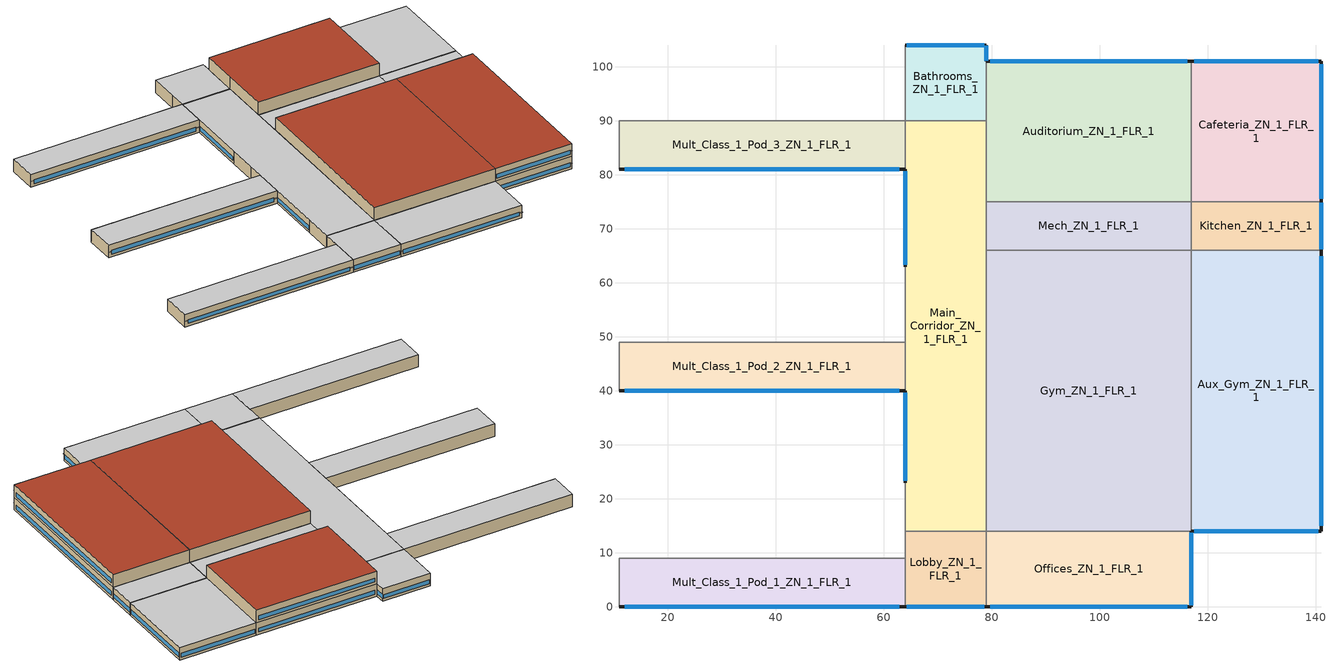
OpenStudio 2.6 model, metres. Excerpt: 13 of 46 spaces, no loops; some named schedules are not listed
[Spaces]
Kitchen_ZN_1_FLR_1
 floor ground: 141,75 141,66 117,66 117,75 z0
 wall outside (BTAP-Ext-Wall-Mass:U-0.21-:{ "cond"=>0.215}): 141,66 141,75 z0:4
 wall to Cafeteria_ZN_1_FLR_1: 141,75 117,75 z0:4
 wall to Aux_Gym_ZN_1_FLR_1: 117,66 141,66 z0:4
 wall to Mech_ZN_1_FLR_1: 117,75 117,66 z0:4
 window: 141,66.2 141,74.8 z0.79:2.04
 ceiling to LIBRARY_MEDIA_CENTER_ZN_1_FLR_2: 141,66 141,75 117,75 117,66 z4
Gym_ZN_1_FLR_1
 floor ground: 117,66 117,14 79,14 79,66 z0
 wall to Aux_Gym_ZN_1_FLR_1: 117,14 117,66 z4:8; 117,14 117,66 z0:4
 wall to Main_Corridor_ZN_1_FLR_1: 79,66 79,14 z0:4
 wall to Offices_ZN_1_FLR_1: 79,14 117,14 z0:4
 wall to Offices_ZN_1_FLR_2: 79,14 117,14 z4:8
 wall to Mech_ZN_1_FLR_2: 117,66 79,66 z4:8
 wall to Mech_ZN_1_FLR_1: 117,66 79,66 z0:4
 wall to Main_Corridor_ZN_1_FLR_2: 79,66 79,14 z4:8
 roof outside (BTAP-Ext-Roof-Metal:U-0.138-:{ "cond"=>0.121}): 117,14 117,66 79,66 79,14 z8
Offices_ZN_1_FLR_1
 floor ground: 117,14 117,0 79,0 79,14 z0
 wall outside (BTAP-Ext-Wall-Mass:U-0.21-:{ "cond"=>0.215}): 79,0 117,0 117,14 z0:4
 wall to Lobby_ZN_1_FLR_1: 79,14 79,0 z0:4
 window: 79.77,0 116.23,0 / 117,0.3 117,13.7 z0.79:2.04
 ceiling to Offices_ZN_1_FLR_2: 117,0 117,14 79,14 79,0 z4
Auditorium_ZN_1_FLR_1
 floor ground: 117,101 117,75 79,75 79,101 z0
 wall outside (BTAP-Ext-Wall-Mass:U-0.21-:{ "cond"=>0.215}): 117,101 79,101 z4:8; 117,101 79,101 z0:4
 wall to LIBRARY_MEDIA_CENTER_ZN_1_FLR_2: 117,75 117,101 z4:8
 wall to Main_Corridor_ZN_1_FLR_1: 79,90 79,75 z0:4
 wall to Cafeteria_ZN_1_FLR_1: 117,75 117,101 z0:4
 wall to Bathrooms_ZN_1_FLR_2: 79,101 79,90 z4:8
 wall to Bathrooms_ZN_1_FLR_1: 79,101 79,90 z0:4
 wall to Main_Corridor_ZN_1_FLR_2: 79,90 79,75 z4:8
 wall to Mech_ZN_1_FLR_2: 79,75 117,75 z4:8
 wall to Mech_ZN_1_FLR_1: 79,75 117,75 z0:4
 window: 116.23,101 79.77,101 z0.79:2.04; 116.23,101 79.77,101 z4.79:6.04
 roof outside (BTAP-Ext-Roof-Metal:U-0.138-:{ "cond"=>0.121}): 117,75 117,101 79,101 79,75 z8
Aux_Gym_ZN_1_FLR_1
 floor ground: 141,66 141,14 117,14 117,66 z0
 wall outside (BTAP-Ext-Wall-Mass:U-0.21-:{ "cond"=>0.215}): 117,14 141,14 141,66 z0:4; 117,14 141,14 141,66 z4:8
 wall to LIBRARY_MEDIA_CENTER_ZN_1_FLR_2: 141,66 117,66 z4:8
 window: 117.5,14 140.5,14 / 141,15.04 141,64.96 z0.79:2.04; 117.5,14 140.5,14 / 141,15.04 141,64.96 z4.79:6.04
 roof outside (BTAP-Ext-Roof-Metal:U-0.138-:{ "cond"=>0.121}): 141,14 141,66 117,66 117,14 z8
Cafeteria_ZN_1_FLR_1
 floor ground: 141,101 141,75 117,75 117,101 z0
 wall outside (BTAP-Ext-Wall-Mass:U-0.21-:{ "cond"=>0.215}): 141,75 141,101 117,101 z0:4
 window: 141,75.53 141,100.47 / 140.5,101 117.5,101 z0.79:2.04
 ceiling to LIBRARY_MEDIA_CENTER_ZN_1_FLR_2: 141,75 141,101 117,101 117,75 z4
Mult_Class_1_Pod_1_ZN_1_FLR_1
 floor ground: 64,9 64,0 11,0 11,9 z0
 wall outside (BTAP-Ext-Wall-Mass:U-0.21-:{ "cond"=>0.215}): 11,0 64,0 z0:4
 wall to Lobby_ZN_1_FLR_1: 64,0 64,9 z0:4
 wall to Corner_Class_1_Pod_1_ZN_1_FLR_1: 11,9 11,0 z0:4
 wall to Corridor_Pod_1_ZN_1_FLR_1: 64,9 11,9 z0:4
 window: 12.06,0 62.94,0 z0.79:2.04
 ceiling to Mult_Class_1_Pod_1_ZN_1_FLR_2: 64,0 64,9 11,9 11,0 z4
Main_Corridor_ZN_1_FLR_1
 floor ground: 79,90 79,14 64,14 64,90 z0
 wall outside (BTAP-Ext-Wall-Mass:U-0.21-:{ "cond"=>0.215}): 64,81 64,63 / 64,40 64,23 z0:4
 wall to Mult_Class_2_Pod_1_ZN_1_FLR_1: 64,23 64,14 z0:4
 wall to Mult_Class_2_Pod_2_ZN_1_FLR_1: 64,63 64,54 z0:4
 wall to Lobby_ZN_1_FLR_1: 64,14 79,14 z0:4
 wall to Mult_Class_1_Pod_3_ZN_1_FLR_1: 64,90 64,81 z0:4
 wall to Mech_ZN_1_FLR_1: 79,66 79,75 z0:4
 wall to Mult_Class_1_Pod_2_ZN_1_FLR_1: 64,49 64,40 z0:4
 wall to Corridor_Pod_2_ZN_1_FLR_1: 64,54 64,49 z0:4
 wall to Bathrooms_ZN_1_FLR_1: 79,90 64,90 z0:4
 window: 64,39.64 64,23.36 / 64,80.62 64,63.38 z0.79:2.04
 ceiling to Main_Corridor_ZN_1_FLR_2: 79,14 79,90 64,90 64,14 z4
Bathrooms_ZN_1_FLR_1
 floor ground: 79,104 79,90 64,90 64,104 z0
 wall outside (BTAP-Ext-Wall-Mass:U-0.21-:{ "cond"=>0.215}): 79,101 79,104 64,104 z0:4
 wall to Corridor_Pod_3_ZN_1_FLR_1: 64,95 64,90 z0:4
 wall to Mult_Class_2_Pod_3_ZN_1_FLR_1: 64,104 64,95 z0:4
 window: 79,101.08 79,103.92 z0.79:2.06; 78.68,104 64.32,104 z0.79:2.04
 ceiling to Bathrooms_ZN_1_FLR_2: 79,90 79,104 64,104 64,90 z4
Mult_Class_1_Pod_3_ZN_1_FLR_1
 floor ground: 64,90 64,81 11,81 11,90 z0
 wall outside (BTAP-Ext-Wall-Mass:U-0.21-:{ "cond"=>0.215}): 11,81 64,81 z0:4
 wall to Corridor_Pod_3_ZN_1_FLR_1: 64,90 11,90 z0:4
 wall to Corner_Class_1_Pod_3_ZN_1_FLR_1: 11,90 11,81 z0:4
 window: 12.06,81 62.94,81 z0.79:2.04
 ceiling to Mult_Class_1_Pod_3_ZN_1_FLR_2: 64,81 64,90 11,90 11,81 z4
Lobby_ZN_1_FLR_1
 floor ground: 79,14 79,0 64,0 64,14 z0
 wall outside (BTAP-Ext-Wall-Mass:U-0.21-:{ "cond"=>0.215}): 64,0 79,0 z0:4
 wall to Corridor_Pod_1_ZN_1_FLR_1: 64,14 64,9 z0:4
 window: 64.32,0 78.68,0 z0.79:2.04
 ceiling to Lobby_ZN_1_FLR_2: 79,0 79,14 64,14 64,0 z4
Mech_ZN_1_FLR_1
 floor ground: 117,75 117,66 79,66 79,75 z0
 ceiling to Mech_ZN_1_FLR_2: 117,66 117,75 79,75 79,66 z4
Mult_Class_1_Pod_2_ZN_1_FLR_1
 floor ground: 64,49 64,40 11,40 11,49 z0
 wall outside (BTAP-Ext-Wall-Mass:U-0.21-:{ "cond"=>0.215}): 11,40 64,40 z0:4
 wall to Corner_Class_1_Pod_2_ZN_1_FLR_1: 11,49 11,40 z0:4
 wall to Corridor_Pod_2_ZN_1_FLR_1: 64,49 11,49 z0:4
 window: 12.06,40 62.94,40 z0.79:2.04
 ceiling to Mult_Class_1_Pod_2_ZN_1_FLR_2: 64,40 64,49 11,49 11,40 z4
shading: 63.97,81 11.03,81 11.03,80.54 63.97,80.54 z2.06; 63.97,40 11.03,40 11.03,39.54 63.97,39.54 z2.06; 140.97,14 117.03,14 117.03,13.54 140.97,13.54 z6.06; 63.97,0 11.03,0 11.03,-0.46 63.97,-0.46 z2.06; 140.97,14 117.03,14 117.03,13.54 140.97,13.54 z2.06; 116.97,0 79.03,0 79.03,-0.46 116.97,-0.46 z2.06; 78.97,0 64.03,0 64.03,-0.46 78.97,-0.46 z2.07
[Material:NoMass] Roughness=Smooth; Thermal Absorptance=0.9; Solar Absorptance=0.7
Name | Thermal Resistance {m2-K/W} | Visible Absorptance
Typical Carpet Pad | 0.21648 | 0.8
Typical Insulation 1 | 5.91238 | 0.7
Typical Insulation 2 | 4.49096 | 0.7
Typical Insulation 3 | 7.24636 | 0.7
Typical Carpet Pad 2 | 1.25503 | 0.8
Typical Carpet Pad 3 | 3.45515 | 0.8
Typical Insulation 4 | 0.526298 | 0.7
Typical Insulation 5 | 0.526316 | 0.7
Typical Insulation 6 R-24.87 | 4.38022 | 0.7
Typical Insulation 6 R-46.93 | 8.26445 | 0.7
[Material]
Name | Roughness | Thickness {m} | Conductivity {W/m-K} | Density {kg/m3} | Specific Heat {J/kg-K} | Thermal Absorptance | Solar Absorptance | Visible Absorptance
100mm Normalweight concrete floor | MediumSmooth | 0.1016 | 2.31 | 2322 | 832
G01 13mm gypsum board | Smooth | 0.0127 | 0.16 | 800 | 1090 | 0.9 | 0.7 | 0.5
G05 25mm wood | MediumSmooth | 0.0254 | 0.15 | 608 | 1630 | 0.9 | 0.5 | 0.5
4 in. Normalweight Concrete Floor | MediumRough | 0.1016 | 2.31 | 2322 | 832 | 0.9 | 0.7 | 0.7
1IN Stucco; 1IN Stucco 1 | Smooth | 0.0253 | 0.6918 | 1858 | 837 | 0.9 | 0.7 | 0.92
8IN CONCRETE HW RefBldg; 8IN CONCRETE HW RefBldg 1 | Rough | 0.2032 | 1.311 | 2240 | 836.8 | 0.9 | 0.7 | 0.7
1/2IN Gypsum; 1/2IN Gypsum 1 | Smooth | 0.0127 | 0.16 | 784.9 | 830 | 0.9 | 0.4 | 0.4
Metal Roof Surface; F08 Metal surface; Metal Roof Surface 1 | Smooth | 0.0008 | 45.28 | 7824 | 500 | 0.9 | 0.7 | 0.7
6 in. Normalweight Concrete Floor | MediumRough | 0.1524 | 2.31 | 2322 | 832 | 0.9 | 0.7 | 0.7
[Construction]
BTAP-Int-Floor: 100mm Normalweight concrete floor, Typical Carpet Pad
BTAP-Int-Wall: G01 13mm gypsum board, G01 13mm gypsum board
BTAP-Int-Ceiling: Typical Carpet Pad, 100mm Normalweight concrete floor
BTAP-Ext-DaylightDiffuser: SimpleGlazing
BTAP-Int-Door: G05 25mm wood
BTAP-Ext-Floor-Mass:U-0.162: Typical Insulation 1, 4 in. Normalweight Concrete Floor, Typical Carpet Pad
BTAP-Ext-Wall-Mass:U-0.21: 1IN Stucco, 8IN CONCRETE HW RefBldg, Typical Insulation 2, 1/2IN Gypsum
BTAP-Ext-Roof-Metal:U-0.138: Metal Roof Surface, Typical Insulation 3
BTAP-Grnd-Floor-Mass:U-0.757: 6 in. Normalweight Concrete Floor, Typical Carpet Pad 2
BTAP-Grnd-Roof-Mass:U-0.284: 6 in. Normalweight Concrete Floor, Typical Carpet Pad 3
BTAP-Ext-Door:U-1.9000000000000001: F08 Metal surface, Typical Insulation 4
BTAP-Ext-OverHeadDoor:U-1.9000000000000001: Typical Insulation 5
BTAP-Ext-DaylightDiffuser:U=0.190 SHGC=0.600: SimpleGlazing:U=0.190 SHGC=0.600
BTAP-Ext-Wall-Mass:U-0.21-:{ "cond"=>0.215}: 1IN Stucco 1, 8IN CONCRETE HW RefBldg 1, Typical Insulation 6 R-24.87, 1/2IN Gypsum 1
BTAP-Ext-Roof-Metal:U-0.138-:{ "cond"=>0.121}: Metal Roof Surface 1, Typical Insulation 6 R-46.93
[DefaultConstructionSet]
BTAP-Mass at hdd = 5120.0: Default Exterior Surface Constructions=BTAP-Mass at hdd = 5120.0; Default Interior Surface Constructions=Default Surface Constructions 2; Default Ground Contact Surface Constructions=BTAP-Mass at hdd = 5120.0 1; Default Exterior SubSurface Constructions=BTAP-Mass at hdd = 5120.0; Default Interior SubSurface Constructions=Default Sub Surface Constructions 2; Interior Partition Construction=BTAP-Int-Door
[DefaultSurfaceConstructions]
Name | Floor Construction | Wall Construction | Roof Ceiling Construction
Default Surface Constructions 2 | BTAP-Int-Floor | BTAP-Int-Wall | BTAP-Int-Ceiling
BTAP-Mass at hdd = 5120.0 | BTAP-Ext-Floor-Mass:U-0.162 | BTAP-Ext-Wall-Mass:U-0.21 | BTAP-Ext-Roof-Metal:U-0.138
BTAP-Mass at hdd = 5120.0 1 | BTAP-Grnd-Floor-Mass:U-0.757 | BTAP-Grnd-Roof-Mass:U-0.284 | BTAP-Grnd-Roof-Mass:U-0.284
[DefaultSubSurfaceConstructions]
Name | Fixed Window Construction | Operable Window Construction | Door Construction | Glass Door Construction | Overhead Door Construction | Skylight Construction | Tubular Daylight Dome Construction | Tubular Daylight Diffuser Construction
Default Sub Surface Constructions 2 | BTAP-Ext-DaylightDiffuser | BTAP-Ext-DaylightDiffuser | BTAP-Int-Door
BTAP-Mass at hdd = 5120.0 | BTAP-Ext-DaylightDiffuser:U=0.190 SHGC=0.600 | BTAP-Ext-DaylightDiffuser:U=0.190 SHGC=0.600 | BTAP-Ext-Door:U-1.9000000000000001 | BTAP-Ext-DaylightDiffuser:U=0.190 SHGC=0.600 | BTAP-Ext-OverHeadDoor:U-1.9000000000000001 | BTAP-Ext-DaylightDiffuser:U=0.190 SHGC=0.600 | BTAP-Ext-DaylightDiffuser:U=0.190 SHGC=0.600 | BTAP-Ext-DaylightDiffuser:U=0.190 SHGC=0.600
[WindowMaterial:SimpleGlazingSystem] Solar Heat Gain Coefficient=0.3; Visible Transmittance=0.21
Name | U-Factor {W/m2-K}
SimpleGlazing | 2.2
SimpleGlazing:U=0.190 SHGC=0.600 | 1.9
[Space] Building Story=Building Story 1; Part of Total Floor Area=Yes
Name | Space Type | Thermal Zone
Kitchen_ZN_1_FLR_1 | Space Function Food preparation area | ALL_ST=Food preparation area_FL=Building Story 1_SCH=B
Gym_ZN_1_FLR_1 | Space Function Gymnasium/Fitness centre playing area | ALL_ST=Gymnasium/Fitness centre playing area_FL=Building Story 1_SCH=B
Offices_ZN_1_FLR_1 | Space Function Office enclosed <= 25 m2 | ALL_ST=Office enclosed <= 25 m2_FL=Building Story 1_SCH=A
Auditorium_ZN_1_FLR_1 | Space Function Audience seating area permanent - auditorium | ALL_ST=Audience seating area permanent - auditorium_FL=Building Story 1_SCH=C
Aux_Gym_ZN_1_FLR_1 | Space Function Gymnasium/Fitness centre playing area | ALL_ST=Gymnasium/Fitness centre playing area_FL=Building Story 1_SCH=B 1
Mult_Class_1_Pod_2_ZN_1_FLR_1; Mult_Class_1_Pod_3_ZN_1_FLR_1; Mult_Class_1_Pod_1_ZN_1_FLR_1 | Space Function Classroom/Lecture hall/Training room other | ALL_ST=Classroom/Lecture hall/Training room other_FL=Building Story 1_SCH=D 2
Cafeteria_ZN_1_FLR_1 | Space Function Conference/Meeting/Multi-purpose room | ALL_ST=Conference/Meeting/Multi-purpose room_FL=Building Story 1_SCH=C
Mech_ZN_1_FLR_1 | Space Function Electrical/Mechanical room-sch-D | WILD_ST=Electrical/Mechanical room-sch-D_FL=Building Story 1_SCH=D
Main_Corridor_ZN_1_FLR_1 | Space Function Corridor/Transition area other-sch-D | WILD_ST=Corridor/Transition area other-sch-D_FL=Building Story 1_SCH=D
Bathrooms_ZN_1_FLR_1 | Space Function Washroom - other-sch-D | WET_ST=Washroom - other-sch-D_FL=Building Story 1_SCHD
Lobby_ZN_1_FLR_1 | Space Function Lobby - other | ALL_ST=Lobby - other_FL=Building Story 1_SCH=C
[BuildingStory]
Building Story 1: Nominal Z Coordinate {m}=0
[SpaceType] Standards Building Type=Space Function
Name | Default Schedule Set | Design Specification Outdoor Air Object | Standards Space Type
Space Function Audience seating area permanent - auditorium | Space Function Audience seating area permanent - auditorium Schedule Set | Space Function Audience seating area permanent - auditorium Ventilation | Audience seating area permanent - auditorium
Space Function Gymnasium/Fitness centre playing area | Space Function Gymnasium/Fitness centre playing area Schedule Set | Space Function Gymnasium/Fitness centre playing area Ventilation | Gymnasium/Fitness centre playing area
Space Function Washroom - other-sch-D | Space Function Washroom - other-sch-D Schedule Set | Space Function Washroom - other-sch-D Ventilation | Washroom - other-sch-D
Space Function Conference/Meeting/Multi-purpose room | Space Function Conference/Meeting/Multi-purpose room Schedule Set | Space Function Conference/Meeting/Multi-purpose room Ventilation | Conference/Meeting/Multi-purpose room
Space Function Food preparation area | Space Function Food preparation area Schedule Set | Space Function Food preparation area Ventilation | Food preparation area
Space Function Lobby - other | Space Function Lobby - other Schedule Set | Space Function Lobby - other Ventilation | Lobby - other
Space Function Electrical/Mechanical room-sch-D | Space Function Electrical/Mechanical room-sch-D Schedule Set | Space Function Electrical/Mechanical room-sch-D Ventilation | Electrical/Mechanical room-sch-D
Space Function Office enclosed <= 25 m2 | Space Function Office enclosed <= 25 m2 Schedule Set | Space Function Office enclosed <= 25 m2 Ventilation | Office enclosed <= 25 m2
[People] Work Efficiency Schedule=Work Efficiency Schedule; Clothing Insulation Schedule=Clothing Schedule; Air Velocity Schedule=Air Velocity Schedule; Multiplier=1
Name | People Definition | Space or SpaceType
Space Function Audience seating area permanent - auditorium People | Space Function Audience seating area permanent - auditorium People Definition | Space Function Audience seating area permanent - auditorium
Space Function Conference/Meeting/Multi-purpose room People | Space Function Conference/Meeting/Multi-purpose room People Definition | Space Function Conference/Meeting/Multi-purpose room
Space Function Food preparation area People | Space Function Food preparation area People Definition | Space Function Food preparation area
Space Function Gymnasium/Fitness centre playing area People | Space Function Gymnasium/Fitness centre playing area People Definition | Space Function Gymnasium/Fitness centre playing area
Space Function Office enclosed <= 25 m2 People | Space Function Office enclosed <= 25 m2 People Definition | Space Function Office enclosed <= 25 m2
[Lights] Fraction Replaceable=1
Name | Lights Definition | Space or SpaceType
Space Function Audience seating area permanent - auditorium Lights | Space Function Audience seating area permanent - auditorium Lights Definition-new | Space Function Audience seating area permanent - auditorium
Space Function Conference/Meeting/Multi-purpose room Lights | Space Function Conference/Meeting/Multi-purpose room Lights Definition-new | Space Function Conference/Meeting/Multi-purpose room
Space Function Food preparation area Lights | Space Function Food preparation area Lights Definition-new | Space Function Food preparation area
Space Function Gymnasium/Fitness centre playing area Lights | Space Function Gymnasium/Fitness centre playing area Lights Definition-new | Space Function Gymnasium/Fitness centre playing area
Space Function Office enclosed <= 25 m2 Lights | Space Function Office enclosed <= 25 m2 Lights Definition-new | Space Function Office enclosed <= 25 m2
[ElectricEquipment]
Name | Electric Equipment Definition | Space or SpaceType
Space Function Audience seating area permanent - auditorium Elec Equip 30.0 percent reduction | Space Function Audience seating area permanent - auditorium Elec Equip Definition - 30.0 percent reduction | Space Function Audience seating area permanent - auditorium
Space Function Food preparation area Elec Equip 30.0 percent reduction | Space Function Food preparation area Elec Equip Definition - 30.0 percent reduction | Space Function Food preparation area
Space Function Gymnasium/Fitness centre playing area Elec Equip 30.0 percent reduction | Space Function Gymnasium/Fitness centre playing area Elec Equip Definition - 30.0 percent reduction | Space Function Gymnasium/Fitness centre playing area
Space Function Office enclosed <= 25 m2 Elec Equip 30.0 percent reduction | Space Function Office enclosed <= 25 m2 Elec Equip Definition - 30.0 percent reduction | Space Function Office enclosed <= 25 m2
[DesignSpecification:OutdoorAir] Outdoor Air Method=Sum; Outdoor Air Flow per Person {m3/s-person}=0; Outdoor Air Flow Rate {m3/s}=0; Outdoor Air Flow Air Changes per Hour {1/hr}=0
Name | Outdoor Air Flow per Floor Area {m3/s-m2}
Space Function Audience seating area permanent - auditorium Ventilation | 0.0041148
Space Function Conference/Meeting/Multi-purpose room Ventilation | 0.0015748
Space Function Food preparation area Ventilation | 0.0013716
Space Function Gymnasium/Fitness centre playing area Ventilation | 0.001524
Space Function Office enclosed <= 25 m2 Ventilation | 0.00042164
[DefaultScheduleSet] People Activity Level Schedule=NECB-Activity; Infiltration Schedule=Always On
Name | Number of People Schedule | Lighting Schedule | Electric Equipment Schedule
Space Function Audience seating area permanent - auditorium Schedule Set | NECB-C-Occupancy | NECB-C-Lighting | NECB-C-Electric-Equipment
Space Function Conference/Meeting/Multi-purpose room Schedule Set | NECB-C-Occupancy | NECB-C-Occupancy-NECB-C-Lighting-0.5-0.0-0.67-Light Ruleset | NECB-C-Electric-Equipment
Space Function Food preparation area Schedule Set; Space Function Gymnasium/Fitness centre playing area Schedule Set | NECB-B-Occupancy | NECB-B-Occupancy-NECB-B-Lighting-0.0-0.0-0.67-Light Ruleset | NECB-B-Electric-Equipment
Space Function Office enclosed <= 25 m2 Schedule Set | NECB-A-Occupancy | NECB-A-Occupancy-NECB-A-Lighting-0.3-0.1-0.67-Light Ruleset | NECB-A-Electric-Equipment
[ThermostatSetpoint:DualSetpoint]
Name | Heating Setpoint Temperature Schedule | Cooling Setpoint Temperature Schedule
Space Function Washroom - other-sch-D Thermostat 5; Space Function Classroom/Lecture hall/Training room other Thermostat 54; Space Function Corridor/Transition area other-sch-D Thermostat 18; Space Function Electrical/Mechanical room-sch-D Thermostat 5 | NECB-D-Thermostat Setpoint-Heating | NECB-D-Thermostat Setpoint-Cooling
Space Function Lobby - other Thermostat 5; Space Function Audience seating area permanent - auditorium Thermostat 3; Space Function Conference/Meeting/Multi-purpose room Thermostat 3 | NECB-C-Thermostat Setpoint-Heating | NECB-C-Thermostat Setpoint-Cooling
Space Function Office enclosed <= 25 m2 Thermostat 5 | NECB-A-Thermostat Setpoint-Heating | NECB-A-Thermostat Setpoint-Cooling
Space Function Gymnasium/Fitness centre playing area Thermostat 5; Space Function Gymnasium/Fitness centre playing area Thermostat 6; Space Function Food preparation area Thermostat 3 | NECB-B-Thermostat Setpoint-Heating | NECB-B-Thermostat Setpoint-Cooling
[SpaceInfiltration:DesignFlowRate] Schedule=Always On Discrete; Design Flow Rate Calculation Method=Flow/ExteriorArea; Flow per Exterior Surface Area {m3/s-m2}=0.000240807; Constant Term Coefficient=0; Temperature Term Coefficient=0; Velocity Term Coefficient=0.224; Velocity Squared Term Coefficient=0
Name | Space or SpaceType
Auditorium_ZN_1_FLR_1 Infiltration | Auditorium_ZN_1_FLR_1
Aux_Gym_ZN_1_FLR_1 Infiltration | Aux_Gym_ZN_1_FLR_1
Bathrooms_ZN_1_FLR_1 Infiltration | Bathrooms_ZN_1_FLR_1
Cafeteria_ZN_1_FLR_1 Infiltration | Cafeteria_ZN_1_FLR_1
Gym_ZN_1_FLR_1 Infiltration | Gym_ZN_1_FLR_1
Kitchen_ZN_1_FLR_1 Infiltration | Kitchen_ZN_1_FLR_1
Lobby_ZN_1_FLR_1 Infiltration | Lobby_ZN_1_FLR_1
Main_Corridor_ZN_1_FLR_1 Infiltration | Main_Corridor_ZN_1_FLR_1
Mult_Class_1_Pod_1_ZN_1_FLR_1 Infiltration | Mult_Class_1_Pod_1_ZN_1_FLR_1
Mult_Class_1_Pod_2_ZN_1_FLR_1 Infiltration | Mult_Class_1_Pod_2_ZN_1_FLR_1
Mult_Class_1_Pod_3_ZN_1_FLR_1 Infiltration | Mult_Class_1_Pod_3_ZN_1_FLR_1
Offices_ZN_1_FLR_1 Infiltration | Offices_ZN_1_FLR_1
[ThermalZone] Use Ideal Air Loads=No
Name | Thermostat
WET_ST=Washroom - other-sch-D_FL=Building Story 1_SCHD | Space Function Washroom - other-sch-D Thermostat 5
ALL_ST=Lobby - other_FL=Building Story 1_SCH=C | Space Function Lobby - other Thermostat 5
ALL_ST=Classroom/Lecture hall/Training room other_FL=Building Story 1_SCH=D 2 | Space Function Classroom/Lecture hall/Training room other Thermostat 54
ALL_ST=Audience seating area permanent - auditorium_FL=Building Story 1_SCH=C | Space Function Audience seating area permanent - auditorium Thermostat 3
ALL_ST=Office enclosed <= 25 m2_FL=Building Story 1_SCH=A | Space Function Office enclosed <= 25 m2 Thermostat 5
ALL_ST=Gymnasium/Fitness centre playing area_FL=Building Story 1_SCH=B | Space Function Gymnasium/Fitness centre playing area Thermostat 5
ALL_ST=Gymnasium/Fitness centre playing area_FL=Building Story 1_SCH=B 1 | Space Function Gymnasium/Fitness centre playing area Thermostat 6
ALL_ST=Food preparation area_FL=Building Story 1_SCH=B | Space Function Food preparation area Thermostat 3
ALL_ST=Conference/Meeting/Multi-purpose room_FL=Building Story 1_SCH=C | Space Function Conference/Meeting/Multi-purpose room Thermostat 3
WILD_ST=Corridor/Transition area other-sch-D_FL=Building Story 1_SCH=D | Space Function Corridor/Transition area other-sch-D Thermostat 18
WILD_ST=Electrical/Mechanical room-sch-D_FL=Building Story 1_SCH=D | Space Function Electrical/Mechanical room-sch-D Thermostat 5
